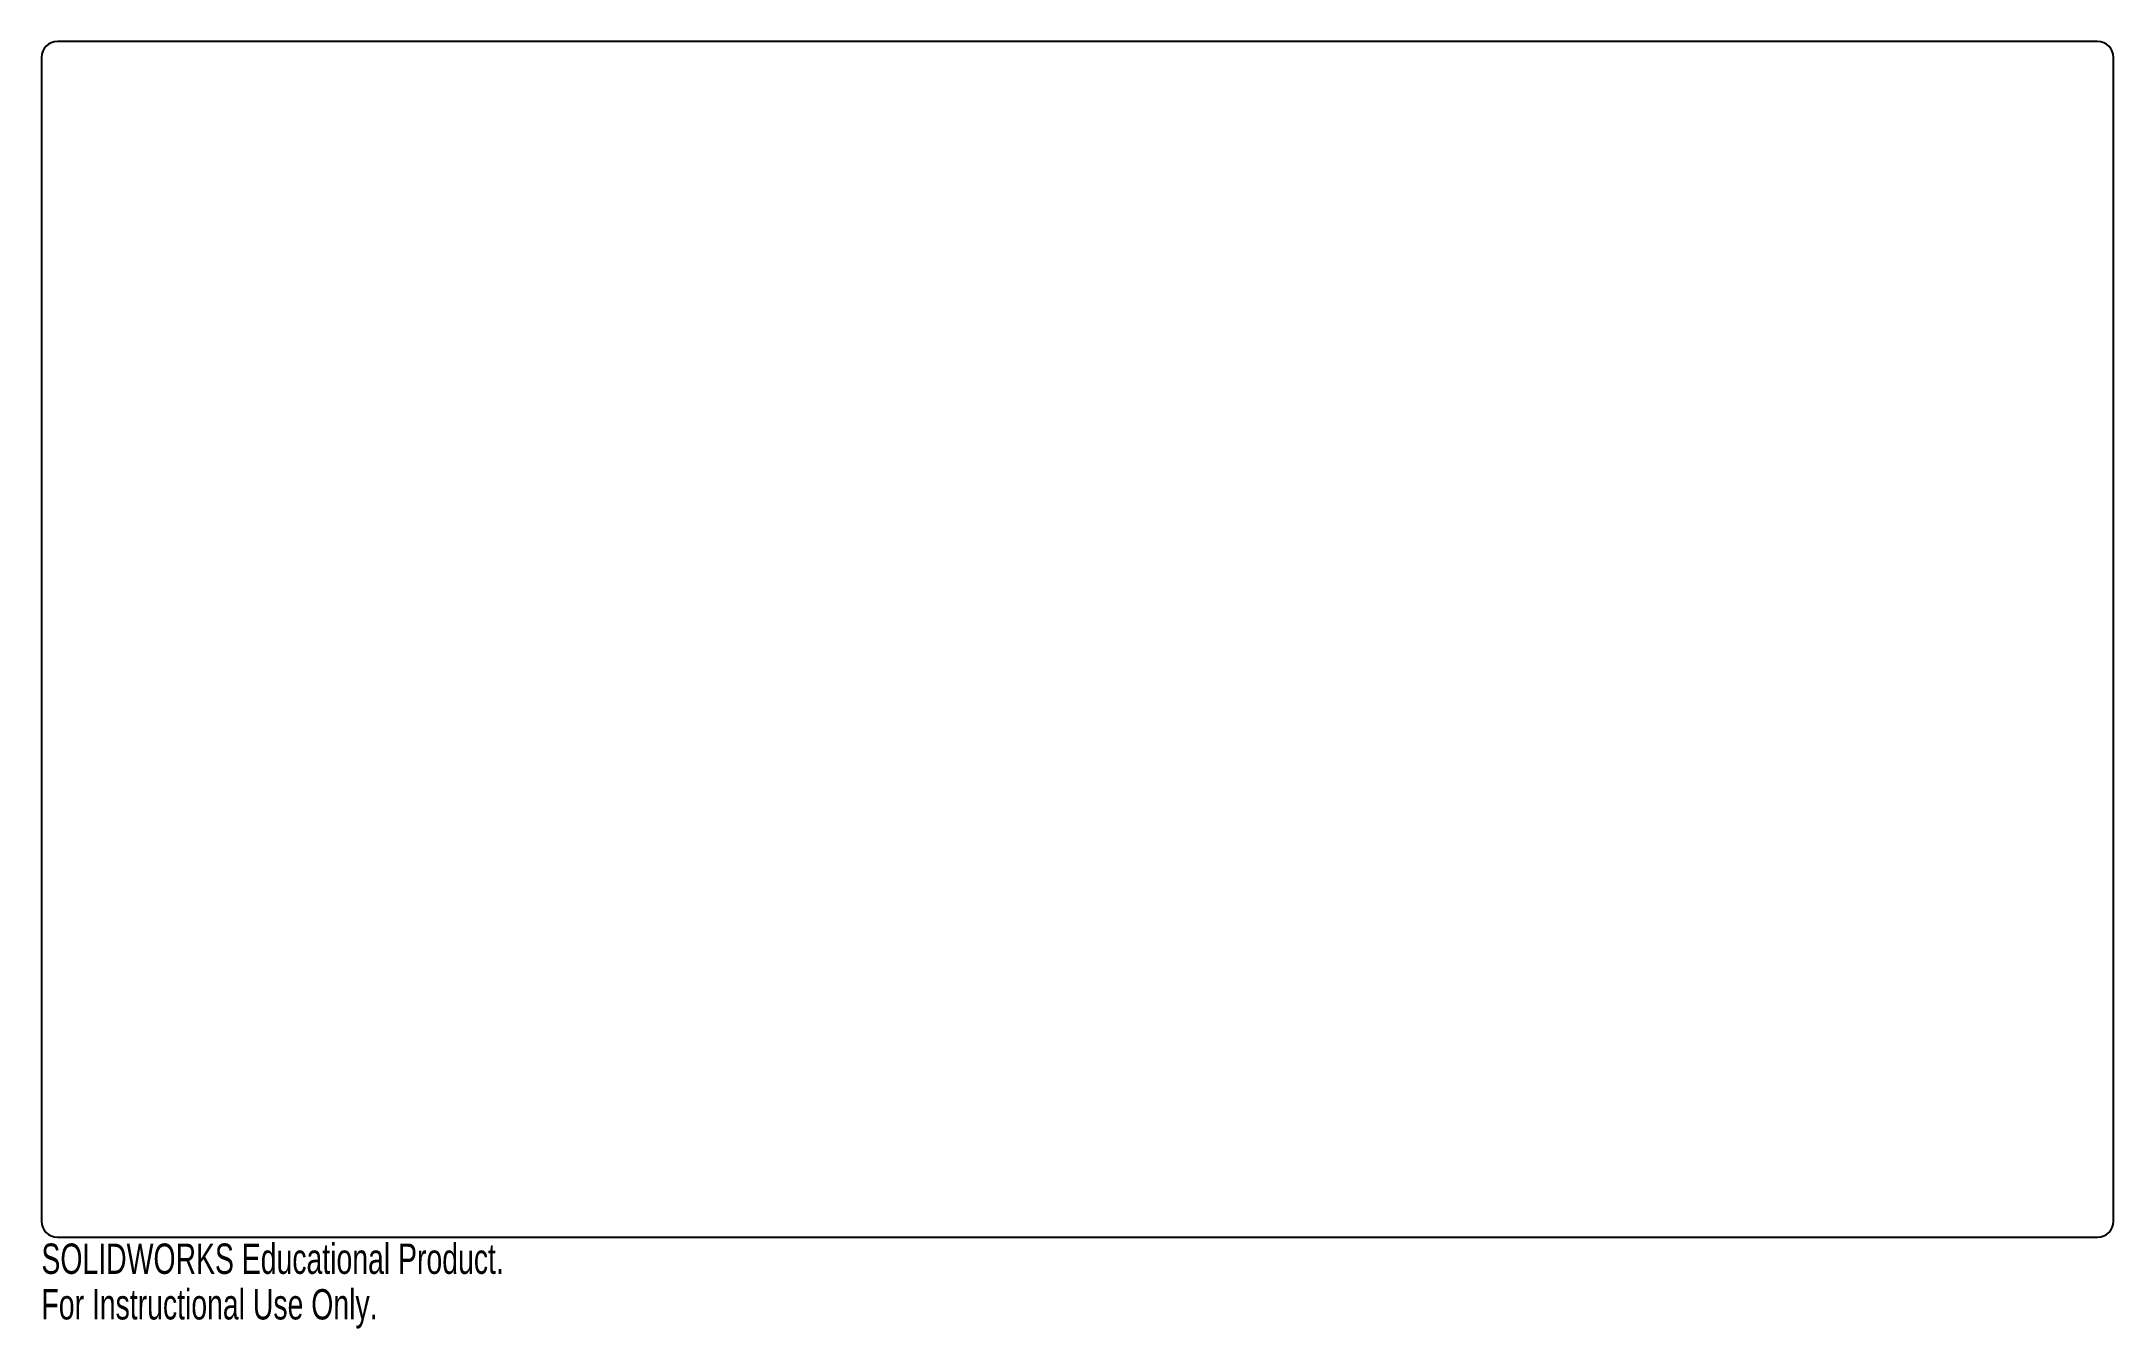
# Model space of a CAD drawing. Header units: inches. Extents: x 0 to 13, y -0.6 to 7.5.
import ezdxf

# ---------------------------------------------------------------- set-up
doc = ezdxf.new("R2010")
doc.units = ezdxf.units.IN
doc.header["$MEASUREMENT"] = 0
doc.styles.add('SLDTEXTSTYLE0', font='TXT', dxfattribs={"width": 0.7})

msp = doc.modelspace()

# ---------------------------------------------------------------- linework, layer by layer
at = {"color": 7, "linetype": 'Continuous', "lineweight": 25}
for p, q in [((12.9, 7.5), (0.1, 7.5)), ((0, 7.4), (0, 0.1)), ((13, 0.1), (13, 7.4)), ((0.1, 0), (12.9, 0))]:
    msp.add_line(p, q, dxfattribs=at)
for centre, start, end in [((0.1, 7.4), 90, 180), ((12.9, 7.4), 0, 90), ((0.1, 0.1), 180, 270), ((12.9, 0.1), 270, 0)]:
    msp.add_arc(centre, 0.1, start, end, dxfattribs=at)

# ---------------------------------------------------------------- texts
at = {"color": 7, "linetype": 'Continuous', "char_height": 0.1903, "attachment_point": 1, "style": 'SLDTEXTSTYLE0'}
for s, insert in [('SOLIDWORKS Educational Product.', (0, -0.04)), ('For Instructional Use Only.', (0, -0.326))]:
    msp.add_mtext(s, dxfattribs=dict(at, insert=insert))

doc.saveas('drawing.dxf')
